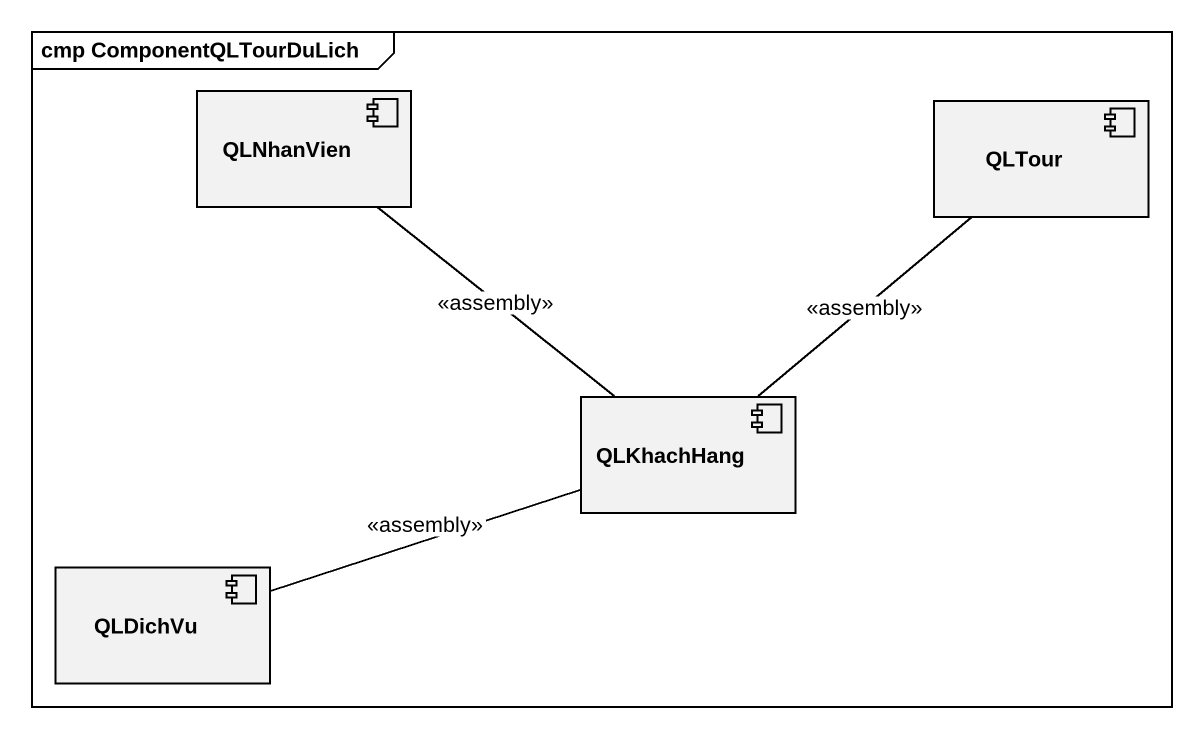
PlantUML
@startuml
mainframe cmp ComponentQLTourDuLich
component QLNhanVien
component QLTour
component QLKhachHang
component QLDichVu
QLTour -- QLKhachHang : <<assembly>>
QLKhachHang -up- QLNhanVien : <<assembly>>
QLDichVu -right- QLKhachHang : <<assembly>>
@enduml
